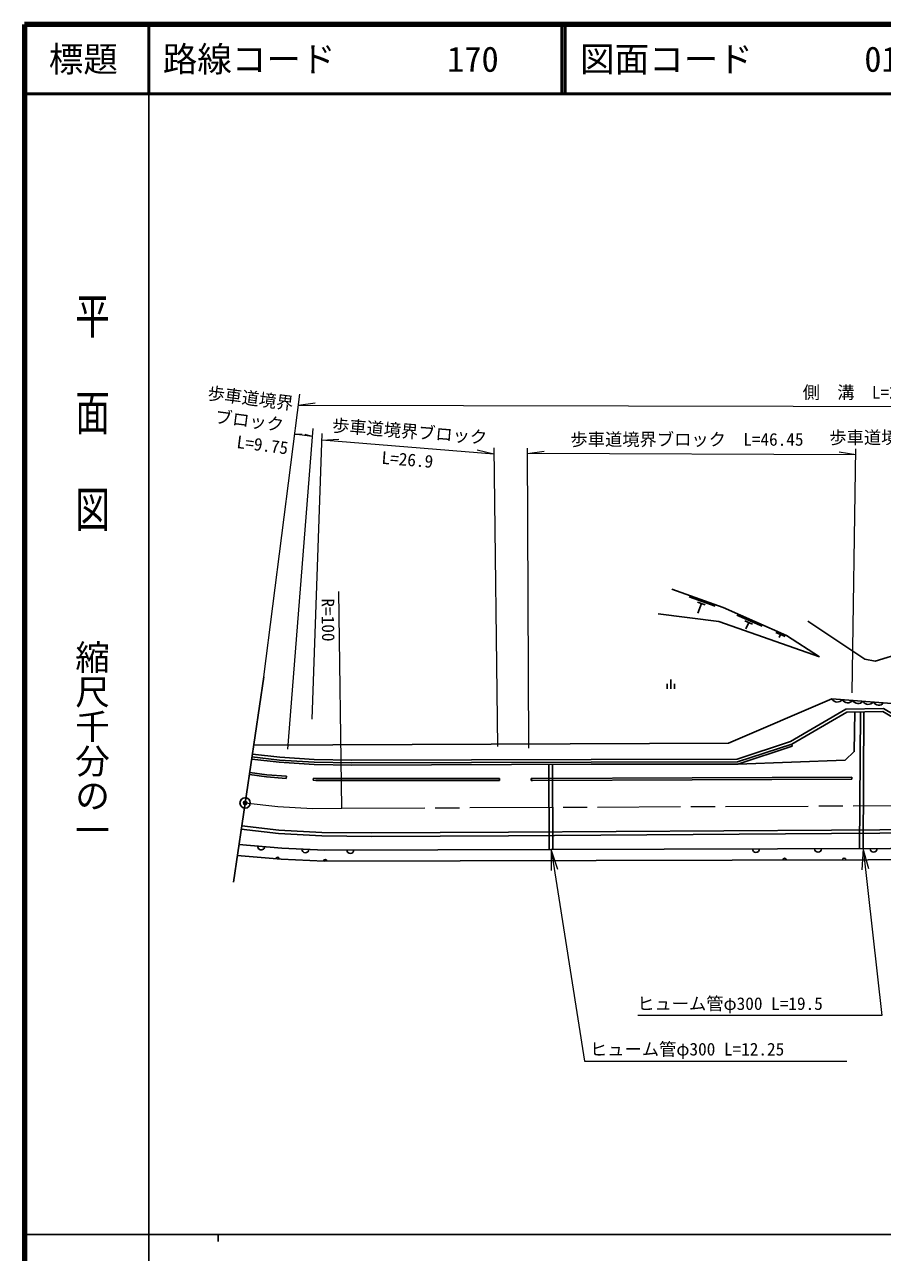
# Model space of a CAD drawing. Units: millimetres, scale not verified. Extents: x 40000 to 680000, y 20000 to 380000.
# Drawn here: x 40000 to 164149, y 202409 to 380000 of the extents above; entities that cross this region are included whole.
import ezdxf
from ezdxf.enums import TextEntityAlignment as Align

# ---------------------------------------------------------------- set-up
doc = ezdxf.new("R2010")
doc.units = ezdxf.units.MM
doc.header["$LTSCALE"] = 1000
doc.header["$PDMODE"] = 32
doc.header["$PDSIZE"] = 500
doc.linetypes.add('CHAIN', pattern=[18.5, 12, -1.5, 3.5, -1.5])
for name, color, linetype, lineweight in [('M-BGD', 7, 'Continuous', 25), ('M-BMK', 2, 'CHAIN', 13), ('M-BMK-OTRS', 5, 'Continuous', 25), ('M-BMK-SRVR', 3, 'Continuous', 25), ('M-STR-HTXT', 7, 'Continuous', 13), ('M-TTL', 2, 'Continuous', 140), ('M-TTL-BAND', 7, 'Continuous', 25), ('M-TTL-LINE', 7, 'Continuous', 50)]:
    doc.layers.add(name, color=color, linetype=linetype, lineweight=lineweight)
doc.layers.add('M-OTRS', color=6, linetype='Continuous')
doc.layers.add('M-TTL-TXT', color=7, linetype='Continuous')
doc.styles.add('@ＭＳ ゴシック', font='')
doc.styles.add('ＭＳ ゴシック', font='')
doc.styles.get('@ＭＳ ゴシック').set_extended_font_data('@MS Gothic')
doc.styles.get('ＭＳ ゴシック').set_extended_font_data('MS Gothic')

# ---------------------------------------------------------------- blocks, each defined once
blk = doc.blocks.new('open_arrow')
at = {"color": 0, "linetype": 'Continuous', "lineweight": -2}
blk.add_lwpolyline([(7.5, 1.25), (0, 0), (7.5, -1.25)], dxfattribs=at)

msp = doc.modelspace()

# ---------------------------------------------------------------- linework, layer by layer
at = {"layer": 'M-BGD'}
for p, q in [((139937, 295896), (136166, 297232)), ((138517, 296081), (137386, 296482)), ((137951, 296281), (137450, 294868)), ((146747, 292971), (143092, 294594)), ((145346, 293265), (144249, 293752)), ((144798, 293508), (144396, 292605)), ((150094, 291484), (148723, 292093)), ((149409, 291789), (149206, 291332)), ((133011, 283931), (133011, 284628)), ((133545, 283931), (133545, 285259)), ((134078, 283931), (134078, 284628)), ((160850, 260804), (160976, 280602)), ((161350, 260805), (161476, 280611)), ((151106, 275643), (151012, 275928)), ((115925, 260690), (115887, 272990)), ((116425, 260691), (116387, 272991)), ((77900, 271279), (77878, 270980)), ((81812, 270991), (81790, 270692)), ((108708, 270963), (108708, 270663)), ((113292, 270962), (113292, 270662)), ((159723, 271138), (159724, 270838))]:
    msp.add_line(p, q, dxfattribs=at)
for points in [[(72914, 274069), (76888, 273629), (81901, 273301), (87374, 273201), (121977, 273309), (143173, 273349), (151012, 275928), (158971, 280566), (164215, 280660), (172760, 275609), (179481, 276305), (189136, 278374), (206275, 280847), (210538, 280766), (217186, 277778), (219926, 278451), (231663, 282222), (237135, 284334), (251169, 289941), (262876, 294842), (273720, 299270), (279196, 301906), (286949, 305482)], [(72973, 274465), (76923, 274027), (81918, 273701), (87377, 273601), (121976, 273709), (143109, 273749), (150847, 276295), (158860, 280964), (164321, 281061), (172850, 276020), (179419, 276701), (189066, 278768), (206251, 281248), (210628, 281165), (217225, 278200), (219817, 278836), (231530, 282600), (236989, 284706), (251017, 290312), (262723, 295212), (273557, 299636), (279026, 302268), (286942, 305919)], [(294118, 296638), (271489, 287286), (248843, 278116), (239489, 274274), (235926, 272929), (232524, 271652), (228641, 270395), (224801, 269212), (219184, 267692), (213564, 266418), (208661, 265421), (203764, 264656), (197767, 263968), (189428, 263307), (184820, 263181), (156758, 262996), (110035, 262687), (90279, 262574), (82998, 262652), (76757, 262986), (71357, 263617)], [(293931, 297102), (271300, 287748), (248654, 278579), (239306, 274740), (235750, 273397), (232359, 272124), (228491, 270872), (224662, 269692), (219063, 268178), (213459, 266907), (208573, 265914), (203697, 265152), (197719, 264465), (189401, 263806), (184811, 263681), (156755, 263496), (110032, 263187), (90280, 263074), (83014, 263152), (76799, 263485), (71431, 264112)], [(155030, 288532), (150253, 291632), (141122, 295688), (133650, 298336)], [(295502, 293299), (234845, 268473), (228753, 266468), (222655, 264748), (217251, 263450), (210627, 262074), (203991, 260949), (198010, 260127), (191591, 259533), (181756, 259257), (83370, 259008), (77130, 259269), (70791, 259818)], [(294910, 294785), (234292, 269975), (228286, 267999), (222251, 266296), (216901, 265012), (210331, 263647), (203748, 262531), (197827, 261717), (191495, 261131), (181732, 260857), (83402, 260608), (77233, 260866), (71027, 261404)], [(131678, 294780), (140462, 293649), (155030, 288532)], [(153338, 293693), (161578, 288239), (163075, 287943), (175372, 291678)], [(156837, 282472), (141890, 276090), (73166, 275761)], [(192534, 279901), (181482, 278541), (173559, 276952), (166699, 281723), (156837, 282472)], [(143222, 273049), (158757, 273625), (160067, 274856), (160162, 280587)], [(72870, 273773), (76862, 273330), (81888, 273001), (87371, 272901), (121977, 273009), (143222, 273049), (151106, 275643)], [(72582, 271840), (75047, 271489), (77900, 271279)], [(72540, 271543), (75015, 271191), (77878, 270980)], [(81790, 270692), (82162, 270665), (108708, 270663)], [(81812, 270991), (82173, 270965), (108708, 270963)], [(113292, 270962), (113520, 270962), (159723, 271138)], [(113292, 270662), (113520, 270662), (159724, 270838)]]:
    msp.add_lwpolyline(points, dxfattribs=at)
for centre, radius, start, end in [((157623, 282908), 898, 209.06527, 322.25419), ((159118, 282795), 898, 209.06527, 322.25419), ((160614, 282681), 898, 209.06527, 322.25419), ((162110, 282568), 898, 209.06527, 322.25419), ((163605, 282454), 898, 209.06527, 322.25419), ((74245, 261125), 500, 175.04867, 355.04867), ((76616, 259313), 250, 355.04867, 175.04867), ((80639, 260723), 500, 177.60237, 357.60237), ((87147, 260617), 500, 180.1452, 0.1452), ((145842, 260766), 500, 180.1452, 0.1452), ((149989, 259176), 250, 0.1452, 180.1452), ((154836, 260789), 500, 180.1452, 0.1452), ((158606, 259198), 250, 0.1452, 180.1452), ((162863, 260809), 500, 180.1452, 0.1452), ((83510, 259011), 250, 359.67467, 179.67467)]:
    msp.add_arc(centre, radius, start, end, dxfattribs=at)
at = {"layer": 'M-BMK'}
msp.add_lwpolyline([(71923, 267413), (76646, 266926), (81664, 266622), (85922, 266652), (171583, 267059), (181628, 267075), (185173, 267035), (189015, 267203), (193957, 267536), (198476, 267955), (205363, 268895), (209106, 269614), (213163, 270476), (218344, 271655), (224695, 273439), (233200, 276202), (238481, 278409), (268977, 290899), (292665, 300481)], dxfattribs=at)
at = {"layer": 'M-BMK-OTRS'}
msp.add_line((74638, 285637), (70219, 255977), dxfattribs=at)
at = {"layer": 'M-BMK-SRVR'}
msp.add_circle((71923, 267413), 750, dxfattribs=at)
at = {"layer": 'M-OTRS'}
msp.add_point((71923, 267413), dxfattribs=at)
at = {"layer": 'M-STR-HTXT'}
for p, q in [((74638, 285637), (79822, 326563)), ((79621, 324973), (82053, 325310)), ((81705, 321560), (78031, 275212)), ((79086, 320752), (80161, 320767)), ((81616, 320432), (79086, 320752)), ((81616, 320432), (80598, 320709)), ((81630, 279559), (83067, 320856)), ((83033, 319897), (85484, 320042)), ((107905, 317884), (83033, 319897)), ((107905, 317884), (105509, 318420)), ((107894, 318769), (108418, 275595)), ((112976, 275352), (112768, 318756)), ((112772, 317943), (115204, 318276)), ((160303, 317781), (112772, 317943)), ((160303, 317781), (157873, 318131)), ((159744, 283347), (160317, 318654)), ((85922, 266652), (85490, 297997))]:
    msp.add_line(p, q, dxfattribs=at)
for points in [[(79621, 324973), (198985, 324710), (207080, 325268), (216729, 327021), (223388, 329293), (271104, 345987)], [(116212, 260691), (121034, 230082), (158993, 230082)], [(161350, 260805), (164036, 236669), (128767, 236669)]]:
    msp.add_lwpolyline(points, dxfattribs=at)
at = {"layer": 'M-TTL'}
for p, q in [((40000, 380000), (40000, 20000)), ((680000, 380000), (40000, 380000))]:
    msp.add_line(p, q, dxfattribs=at)
at = {"layer": 'M-TTL-BAND'}
for p, q in [((58000, 370000), (58000, 20000)), ((40000, 205000), (579000, 205000)), ((68000, 205000), (68000, 204000))]:
    msp.add_line(p, q, dxfattribs=at)
at = {"layer": 'M-TTL-LINE'}
for p, q in [((58000, 380000), (58000, 370000)), ((117750, 380000), (117750, 370000)), ((118250, 380000), (118250, 370000)), ((40000, 370000), (680000, 370000))]:
    msp.add_line(p, q, dxfattribs=at)

# ---------------------------------------------------------------- block references
at = {"layer": 'M-STR-HTXT', "xscale": 400, "yscale": 400}
for p, rotation in [((116212, 260691), 279), ((161350, 260805), 276.4)]:
    msp.add_blockref('open_arrow', p, dxfattribs=dict(at, rotation=rotation))

# ---------------------------------------------------------------- texts
at = {"layer": 'M-STR-HTXT', "style": 'ＭＳ ゴシック'}
for s, rotation, p in [('歩車道境界', 352.781, (72516, 324505)), ('ブロック', 352.781, (72361, 321252)), ('歩車道境界ブロック', 355.371, (95603, 319703)), ('L=9.75', 352.781, (74251, 317751)), ('L=26.9', 355.371, (95287, 315624)), ('R=100', 270.789, (82465, 293867))]:
    msp.add_text(s, height=1833, rotation=rotation, dxfattribs=at).set_placement(p, align=Align.BOTTOM_CENTER)
for s, p in [('側\u3000溝\u3000L=224.0', (161974, 325335)), ('歩車道境界ブロック', (167711, 318810)), ('歩車道境界ブロック\u3000L=46.45', (135863, 318538))]:
    msp.add_text(s, height=1833, dxfattribs=at).set_placement(p, align=Align.BOTTOM_CENTER)
msp.add_text('ヒューム管φ300 L=19.5', height=1833, dxfattribs=at).set_placement((155519, 236931), align=Align.BOTTOM_RIGHT)
msp.add_text('ヒューム管φ300 L=12.25', height=1833, dxfattribs=at).set_placement((121824, 230343), align=Align.BOTTOM_LEFT)
at = {"layer": 'M-TTL-BAND', "style": '@ＭＳ ゴシック', "width": 1.4}
msp.add_text('平  面  図', height=3666, rotation=270, dxfattribs=at).set_placement((49777, 306475), align=Align.MIDDLE_RIGHT)
at = {"layer": 'M-TTL-BAND', "style": '@ＭＳ ゴシック'}
msp.add_text('縮尺千分の一', height=3666, rotation=270, dxfattribs=at).set_placement((49777, 261030), align=Align.MIDDLE_RIGHT)
at = {"layer": 'M-TTL-TXT', "style": 'ＭＳ ゴシック'}
msp.add_text('標題', height=3666, dxfattribs=at).set_placement((48500, 375000), align=Align.MIDDLE_CENTER)
for s, p in [('路線コード', (60000, 375000)), ('170', (101142, 375000)), ('図面コード', (120380, 375000)), ('013-00', (161521, 375000))]:
    msp.add_text(s, height=3666, dxfattribs=at).set_placement(p, align=Align.MIDDLE_LEFT)

doc.saveas('drawing.dxf')
